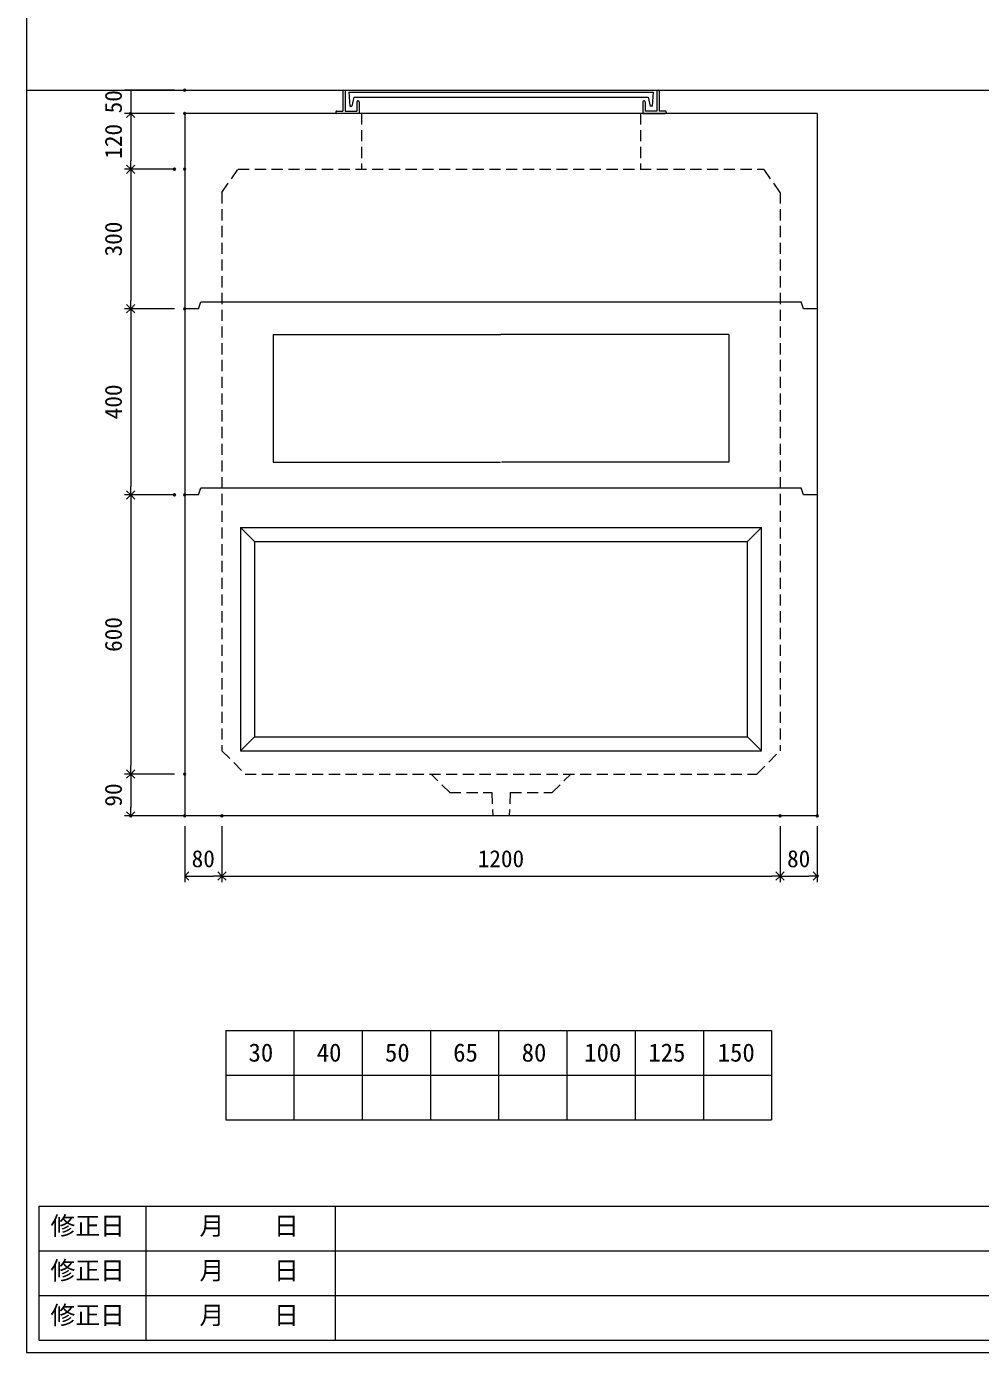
# Model space of a CAD drawing. Units: millimetres, scale not verified. Extents: x -6420 to 6420, y -3048 to 3049.
# Drawn here: x -1740 to 311, y -2651 to 199 of the extents above; entities that cross this region are included whole.
import ezdxf
from ezdxf.enums import TextEntityAlignment as Align

# ---------------------------------------------------------------- set-up
doc = ezdxf.new("R2010")
doc.units = ezdxf.units.MM
doc.header["$LTSCALE"] = 20
doc.header["$PDMODE"] = 32
doc.header["$PDSIZE"] = 4
doc.linetypes.add('DASHED1', pattern=[1.8, 1.2, -0.6])
doc.linetypes.add('USER2', pattern=[50.8, 31.75, -6.35, 6.35, -6.35])
doc.layers.add('0-1_Defpoints', color=7, linetype='Continuous')
for name, color, linetype, lineweight in [('0-2_waku', 7, 'Continuous', 18), ('0-3_gaikei', 7, 'Continuous', 18), ('0-4_kakure', 7, 'DASHED1', 5), ('0-5_sunpou', 7, 'Continuous', 5), ('0-8_uchigawa', 6, 'Continuous', 18), ('0-A_futa', 3, 'Continuous', 18), ('0-B_GL', 4, 'Continuous', 18), ('0-D_文字１', 7, 'Continuous', 18), ('1-2_uchigawa2', 6, 'USER2', 18)]:
    doc.layers.add(name, color=color, linetype=linetype, lineweight=lineweight)
doc.styles.add('ＭＳ ゴシック', font='')
doc.styles.get('ＭＳ ゴシック').set_extended_font_data('MS Gothic')

# ---------------------------------------------------------------- blocks, each defined once
blk = doc.blocks.new('_Open90')
at = {"layer": '0-5_sunpou'}
blk.add_line((0, 0), (-1, 0), dxfattribs=at)
blk.add_lwpolyline([(-0.5, 0.5), (0, 0), (-0.5, -0.5)], dxfattribs=at)
blk = doc.blocks.new('D62')
at = {"layer": '0-1_Defpoints'}
for p in [(1183.24, 1770.17), (1067.23, 1170.17), (1183.24, 1170.17)]:
    blk.add_point(p, dxfattribs=at)
at = {"layer": '0-5_sunpou'}
for p, q in [((1161.24, 1770.17), (1054.23, 1770.17)), ((1067.23, 1752.17), (1067.23, 1188.17)), ((1161.24, 1170.17), (1054.23, 1170.17))]:
    blk.add_line(p, q, dxfattribs=at)
at = {"layer": '0-5_sunpou', "xscale": 18, "yscale": 18}
for p, rotation in [((1067.23, 1770.17), 90), ((1067.23, 1170.17), 270)]:
    blk.add_blockref('_Open90', p, dxfattribs=dict(at, rotation=rotation))
at = {"layer": '0-5_sunpou', "style": 'ＭＳ ゴシック'}
blk.add_text('600', height=36.66, rotation=90, dxfattribs=at).set_placement((1059.23, 1432.67), align=Align.BOTTOM_LEFT)
blk = doc.blocks.new('D63')
at = {"layer": '0-1_Defpoints'}
for p in [(1183.24, 1170.17), (1067.23, 1080.17), (1183.24, 1080.17)]:
    blk.add_point(p, dxfattribs=at)
at = {"layer": '0-5_sunpou'}
for p, q in [((1161.24, 1170.17), (1054.23, 1170.17)), ((1067.23, 1152.17), (1067.23, 1098.17)), ((1161.24, 1080.17), (1054.23, 1080.17))]:
    blk.add_line(p, q, dxfattribs=at)
at = {"layer": '0-5_sunpou', "xscale": 18, "yscale": 18}
for p, rotation in [((1067.23, 1170.17), 90), ((1067.23, 1080.17), 270)]:
    blk.add_blockref('_Open90', p, dxfattribs=dict(at, rotation=rotation))
at = {"layer": '0-5_sunpou', "style": 'ＭＳ ゴシック'}
blk.add_text('90', height=36.66, rotation=90, dxfattribs=at).set_placement((1059.23, 1100.17), align=Align.BOTTOM_LEFT)
blk = doc.blocks.new('D64')
at = {"layer": '0-1_Defpoints'}
for p in [(1183.24, 1080.17), (1263.24, 1080.17), (1263.24, 950.85)]:
    blk.add_point(p, dxfattribs=at)
at = {"layer": '0-5_sunpou'}
for p, q in [((1183.24, 1058.17), (1183.24, 937.85)), ((1263.24, 1058.17), (1263.24, 937.85)), ((1201.24, 950.85), (1245.24, 950.85))]:
    blk.add_line(p, q, dxfattribs=at)
at = {"layer": '0-5_sunpou', "xscale": 18, "yscale": 18, "rotation": 180}
blk.add_blockref('_Open90', (1183.24, 950.85), dxfattribs=at)
at = {"layer": '0-5_sunpou', "xscale": 18, "yscale": 18}
blk.add_blockref('_Open90', (1263.24, 950.85), dxfattribs=at)
at = {"layer": '0-5_sunpou', "style": 'ＭＳ ゴシック'}
blk.add_text('80', height=36.66, dxfattribs=at).set_placement((1198.24, 958.85), align=Align.BOTTOM_LEFT)
blk = doc.blocks.new('D65')
at = {"layer": '0-1_Defpoints'}
for p in [(1263.24, 1080.17), (2463.24, 1080.17), (2463.24, 950.85)]:
    blk.add_point(p, dxfattribs=at)
at = {"layer": '0-5_sunpou'}
for p, q in [((1263.24, 1058.17), (1263.24, 937.85)), ((2463.24, 1058.17), (2463.24, 937.85)), ((1281.24, 950.85), (2445.24, 950.85))]:
    blk.add_line(p, q, dxfattribs=at)
at = {"layer": '0-5_sunpou', "xscale": 18, "yscale": 18, "rotation": 180}
blk.add_blockref('_Open90', (1263.24, 950.85), dxfattribs=at)
at = {"layer": '0-5_sunpou', "xscale": 18, "yscale": 18}
blk.add_blockref('_Open90', (2463.24, 950.85), dxfattribs=at)
at = {"layer": '0-5_sunpou', "style": 'ＭＳ ゴシック'}
blk.add_text('1200', height=36.66, dxfattribs=at).set_placement((1813.24, 958.85), align=Align.BOTTOM_LEFT)
blk = doc.blocks.new('D66')
at = {"layer": '0-1_Defpoints'}
for p in [(2463.24, 1080.17), (2543.24, 1080.17), (2543.24, 950.85)]:
    blk.add_point(p, dxfattribs=at)
at = {"layer": '0-5_sunpou'}
for p, q in [((2463.24, 1058.17), (2463.24, 937.85)), ((2543.24, 1058.17), (2543.24, 937.85)), ((2481.24, 950.85), (2525.24, 950.85))]:
    blk.add_line(p, q, dxfattribs=at)
at = {"layer": '0-5_sunpou', "xscale": 18, "yscale": 18, "rotation": 180}
blk.add_blockref('_Open90', (2463.24, 950.85), dxfattribs=at)
at = {"layer": '0-5_sunpou', "xscale": 18, "yscale": 18}
blk.add_blockref('_Open90', (2543.24, 950.85), dxfattribs=at)
at = {"layer": '0-5_sunpou', "style": 'ＭＳ ゴシック'}
blk.add_text('80', height=36.66, dxfattribs=at).set_placement((2478.24, 958.85), align=Align.BOTTOM_LEFT)
blk = doc.blocks.new('D67')
at = {"layer": '0-1_Defpoints'}
for p in [(1183.24, 2590.17), (1067.23, 2470.17), (1183.24, 2470.17)]:
    blk.add_point(p, dxfattribs=at)
at = {"layer": '0-5_sunpou'}
for p, q in [((1161.24, 2590.17), (1054.23, 2590.17)), ((1067.23, 2572.17), (1067.23, 2488.17)), ((1161.24, 2470.17), (1054.23, 2470.17))]:
    blk.add_line(p, q, dxfattribs=at)
at = {"layer": '0-5_sunpou', "xscale": 18, "yscale": 18}
for p, rotation in [((1067.23, 2590.17), 90), ((1067.23, 2470.17), 270)]:
    blk.add_blockref('_Open90', p, dxfattribs=dict(at, rotation=rotation))
at = {"layer": '0-5_sunpou', "style": 'ＭＳ ゴシック'}
blk.add_text('120', height=36.66, rotation=90, dxfattribs=at).set_placement((1059.23, 2492.67), align=Align.BOTTOM_LEFT)
blk = doc.blocks.new('D44')
at = {"layer": '0-1_Defpoints'}
for p in [(1161.24, 2470.17), (1067.23, 2170.17), (1183.24, 2170.17)]:
    blk.add_point(p, dxfattribs=at)
at = {"layer": '0-5_sunpou'}
for p, q in [((1139.24, 2470.17), (1054.23, 2470.17)), ((1067.23, 2452.17), (1067.23, 2188.17)), ((1161.24, 2170.17), (1054.23, 2170.17))]:
    blk.add_line(p, q, dxfattribs=at)
at = {"layer": '0-5_sunpou', "xscale": 18, "yscale": 18}
for p, rotation in [((1067.23, 2470.17), 90), ((1067.23, 2170.17), 270)]:
    blk.add_blockref('_Open90', p, dxfattribs=dict(at, rotation=rotation))
at = {"layer": '0-5_sunpou', "style": 'ＭＳ ゴシック'}
blk.add_text('300', height=36.66, rotation=90, dxfattribs=at).set_placement((1059.23, 2282.67), align=Align.BOTTOM_LEFT)
blk = doc.blocks.new('D45')
at = {"layer": '0-1_Defpoints'}
for p in [(1183.24, 2170.17), (1067.23, 1770.17), (1161.24, 1770.17)]:
    blk.add_point(p, dxfattribs=at)
at = {"layer": '0-5_sunpou'}
for p, q in [((1161.24, 2170.17), (1054.23, 2170.17)), ((1067.23, 2152.17), (1067.23, 1788.17)), ((1139.24, 1770.17), (1054.23, 1770.17))]:
    blk.add_line(p, q, dxfattribs=at)
at = {"layer": '0-5_sunpou', "xscale": 18, "yscale": 18}
for p, rotation in [((1067.23, 2170.17), 90), ((1067.23, 1770.17), 270)]:
    blk.add_blockref('_Open90', p, dxfattribs=dict(at, rotation=rotation))
at = {"layer": '0-5_sunpou', "style": 'ＭＳ ゴシック'}
blk.add_text('400', height=36.66, rotation=90, dxfattribs=at).set_placement((1059.23, 1932.67), align=Align.BOTTOM_LEFT)
blk = doc.blocks.new('D79')
at = {"layer": '0-1_Defpoints'}
for p in [(1183.24, 2640.17), (1067.23, 2590.17), (1183.24, 2590.17)]:
    blk.add_point(p, dxfattribs=at)
at = {"layer": '0-5_sunpou'}
for p, q in [((1161.24, 2640.17), (1054.23, 2640.17)), ((1067.23, 2640.17), (1067.23, 2590.17)), ((1161.24, 2590.17), (1054.23, 2590.17))]:
    blk.add_line(p, q, dxfattribs=at)
at = {"layer": '0-5_sunpou', "style": 'ＭＳ ゴシック'}
blk.add_text('50', height=36.66, rotation=90, dxfattribs=at).set_placement((1059.23, 2590.17), align=Align.BOTTOM_LEFT)

msp = doc.modelspace()

# ---------------------------------------------------------------- linework, layer by layer
at = {"layer": '0-2_waku'}
for p, q in [((-1740, 3048.75), (-1740, -2651.25)), ((-1311.67, -1958.91), (-1311.67, -2150.91)), ((-1311.67, -1958.91), (-1311.67, -2150.91)), ((-1311.67, -1958.91), (-1311.67, -2150.91)), ((-1311.67, -1958.91), (-1311.67, -2150.91)), ((-1311.67, -1958.91), (-138.33, -1958.91)), ((-1165, -1958.91), (-1165, -2150.91)), ((-1018.33, -1958.91), (-1018.33, -2150.91)), ((-1018.33, -1958.91), (-1018.33, -2150.91)), ((-871.67, -1958.91), (-871.67, -2150.91)), ((-725, -1958.91), (-725, -2150.91)), ((-578.33, -1958.91), (-578.33, -2150.91)), ((-431.67, -1958.91), (-431.67, -2150.91)), ((-285, -1958.91), (-285, -2150.91)), ((-138.33, -1958.91), (-138.33, -2150.91)), ((-1311.67, -2054.91), (-138.33, -2054.91)), ((-1311.67, -2150.91), (-138.33, -2150.91)), ((-1311.67, -2150.91), (-138.33, -2150.91)), ((-1713.33, -2336.58), (-1713.33, -2624.58)), ((-1713.33, -2336.58), (-1713.33, -2624.58)), ((-1713.33, -2336.58), (-1713.33, -2624.58)), ((-1713.33, -2336.58), (990.67, -2336.58)), ((-1483.33, -2336.58), (-1483.33, -2624.58)), ((-1076.67, -2336.58), (-1076.67, -2624.58)), ((-1076.67, -2336.58), (-1076.67, -2624.58)), ((-1713.33, -2432.58), (990.67, -2432.58)), ((-1713.33, -2528.58), (606.67, -2528.58)), ((-1713.33, -2624.58), (990.67, -2624.58)), ((-1740, -2651.25), (6420, -2651.25))]:
    msp.add_line(p, q, dxfattribs=at)
at = {"layer": '0-3_gaikei'}
for p, q in [((-1400, 12.09), (-1400, -1497.91)), ((-40, 12.09), (-1400, 12.09)), ((-40, 12.09), (-40, -1497.91)), ((-1370, -407.91), (-1365, -392.91)), ((-1365, -392.91), (-75, -392.91)), ((-70, -407.91), (-75, -392.91)), ((-1370, -407.91), (-1400, -407.91)), ((-40, -407.91), (-70, -407.91)), ((-1370, -807.91), (-1365, -792.91)), ((-1365, -792.91), (-75, -792.91)), ((-70, -807.91), (-75, -792.91)), ((-1370, -807.91), (-1400, -807.91)), ((-40, -807.91), (-70, -807.91)), ((-40, -1497.91), (-1400, -1497.91))]:
    msp.add_line(p, q, dxfattribs=at)
at = {"layer": '0-4_kakure'}
for p, q in [((-1020, 12.09), (-1020, -107.91)), ((-420, 12.09), (-420, -107.91)), ((-1320, -157.91), (-1285, -107.91)), ((-1285, -107.91), (-155, -107.91)), ((-1285, -107.91), (-155, -107.91)), ((-120, -157.91), (-155, -107.91)), ((-1320, -157.91), (-1320, -1357.91)), ((-120, -157.91), (-120, -1357.91)), ((-170, -1407.91), (-120, -1357.91)), ((-830, -1447.91), (-870, -1407.91)), ((-830, -1447.91), (-740, -1447.91)), ((-740, -1447.91), (-737.5, -1497.91)), ((-700, -1447.91), (-702.5, -1497.91))]:
    msp.add_line(p, q, dxfattribs=at)
for points in [[(-1320, -1357.91), (-1270, -1407.91), (-170, -1407.91)], [(-700, -1447.91), (-610, -1447.91), (-570, -1407.91)]]:
    msp.add_lwpolyline(points, dxfattribs=at)
at = {"layer": '0-5_sunpou', "color": 150, "linetype": 'USER2', "lineweight": 18}
msp.add_line((-1395, -1497.91), (-1462.27, -1497.91), dxfattribs=at)
at = {"layer": '0-8_uchigawa'}
for p, q in [((-1280, -877.91), (-160, -877.91)), ((-1280, -877.91), (-1280, -1357.91)), ((-1280, -877.91), (-1250, -907.91)), ((-160, -877.91), (-190, -907.91)), ((-160, -1357.91), (-160, -877.91)), ((-1250, -907.91), (-190, -907.91)), ((-1250, -907.91), (-1250, -1327.91)), ((-190, -1327.91), (-190, -907.91)), ((-1280, -1357.91), (-1250, -1327.91)), ((-1250, -1327.91), (-190, -1327.91)), ((-160, -1357.91), (-190, -1327.91)), ((-1280, -1357.91), (-160, -1357.91))]:
    msp.add_line(p, q, dxfattribs=at)
at = {"layer": '0-A_futa'}
for p, q in [((-1060, 60.09), (-1060, 17.09)), ((-1058, 62.09), (-1055, 62.09)), ((-1055, 62.09), (-1055, 17.09)), ((-1047.18, 57.59), (-392.85, 57.59)), ((-1047.18, 57.59), (-1044.69, 27.59)), ((-392.85, 57.59), (-395.1, 27.59)), ((-385, 62.09), (-382, 62.09)), ((-380, 60.09), (-380, 17.09)), ((-1036.67, 46.59), (-1040.98, 27.59)), ((-1036.67, 46.59), (-403.33, 46.59)), ((-1030, 37.09), (-1030, 17.09)), ((-1028, 39.09), (-1027, 39.09)), ((-1025, 37.09), (-1025, 12.09)), ((-415, 37.09), (-415, 12.09)), ((-412, 39.09), (-413, 39.09)), ((-410, 37.09), (-410, 17.09)), ((-403.33, 46.59), (-399.01, 27.59)), ((-1075, 15.09), (-1075, 14.09)), ((-1073, 17.09), (-1060, 17.09)), ((-1020, 12.09), (-1073, 12.09)), ((-1055, 17.09), (-1030, 17.09)), ((-1044.69, 27.59), (-1040.98, 27.59)), ((-415, 12.09), (-367, 12.09)), ((-395.1, 27.59), (-399.01, 27.59)), ((-367, 17.09), (-380, 17.09)), ((-365, 15.09), (-365, 14.09))]:
    msp.add_line(p, q, dxfattribs=at)
msp.add_lwpolyline([(-385, 62.09), (-385, 17.09), (-410, 17.09)], dxfattribs=at)
for centre, start, end in [((-1058, 60.09), 90, 180), ((-382, 60.09), 0, 90), ((-1028, 37.09), 90, 180), ((-1027, 37.09), 0, 90), ((-413, 37.09), 90, 180), ((-412, 37.09), 0, 90), ((-1073, 15.09), 90, 180), ((-1073, 14.09), 180, 270), ((-367, 15.09), 0, 90), ((-367, 14.09), 270, 0)]:
    msp.add_arc(centre, 2, start, end, dxfattribs=at)
at = {"layer": '0-B_GL'}
msp.add_line((-1740, 62.09), (6420, 62.09), dxfattribs=at)
at = {"layer": '1-2_uchigawa2'}
for p, q in [((-1210, -462.91), (-720, -462.91)), ((-1210, -462.91), (-1210, -737.91)), ((-230, -462.91), (-720, -462.91)), ((-230, -462.91), (-230, -737.91)), ((-1210, -737.91), (-721.24, -737.91)), ((-230, -737.91), (-718.75, -737.91))]:
    msp.add_line(p, q, dxfattribs=at)

# ---------------------------------------------------------------- block references
at = {"layer": '0-5_sunpou'}
for name in ['D79', 'D67', 'D44', 'D45', 'D62', 'D63', 'D64', 'D65', 'D66']:
    msp.add_blockref(name, (-2583.24, -2578.08), dxfattribs=at)

# ---------------------------------------------------------------- texts
at = {"layer": '0-D_文字１', "style": 'ＭＳ ゴシック'}
for s, p in [('30', (-1262.79, -2037.82)), ('40', (-1116.12, -2037.82)), ('50', (-969.45, -2037.82)), ('65', (-822.79, -2037.82)), ('80', (-675.58, -2037.82)), ('100', (-541.08, -2037.82)), ('125', (-403.23, -2037.82)), ('150', (-254.21, -2037.82)), ('修正日', (-1688.47, -2410.31)), ('\u3000\u3000月\u3000\u3000日', (-1474.93, -2410.31)), ('修正日', (-1688.47, -2506.31)), ('\u3000\u3000月\u3000\u3000日', (-1474.93, -2506.31)), ('修正日', (-1688.47, -2602.31)), ('\u3000\u3000月\u3000\u3000日', (-1474.93, -2602.31))]:
    msp.add_text(s, height=39.1, dxfattribs=at).set_placement(p, align=Align.BOTTOM_LEFT)

doc.saveas('drawing.dxf')
